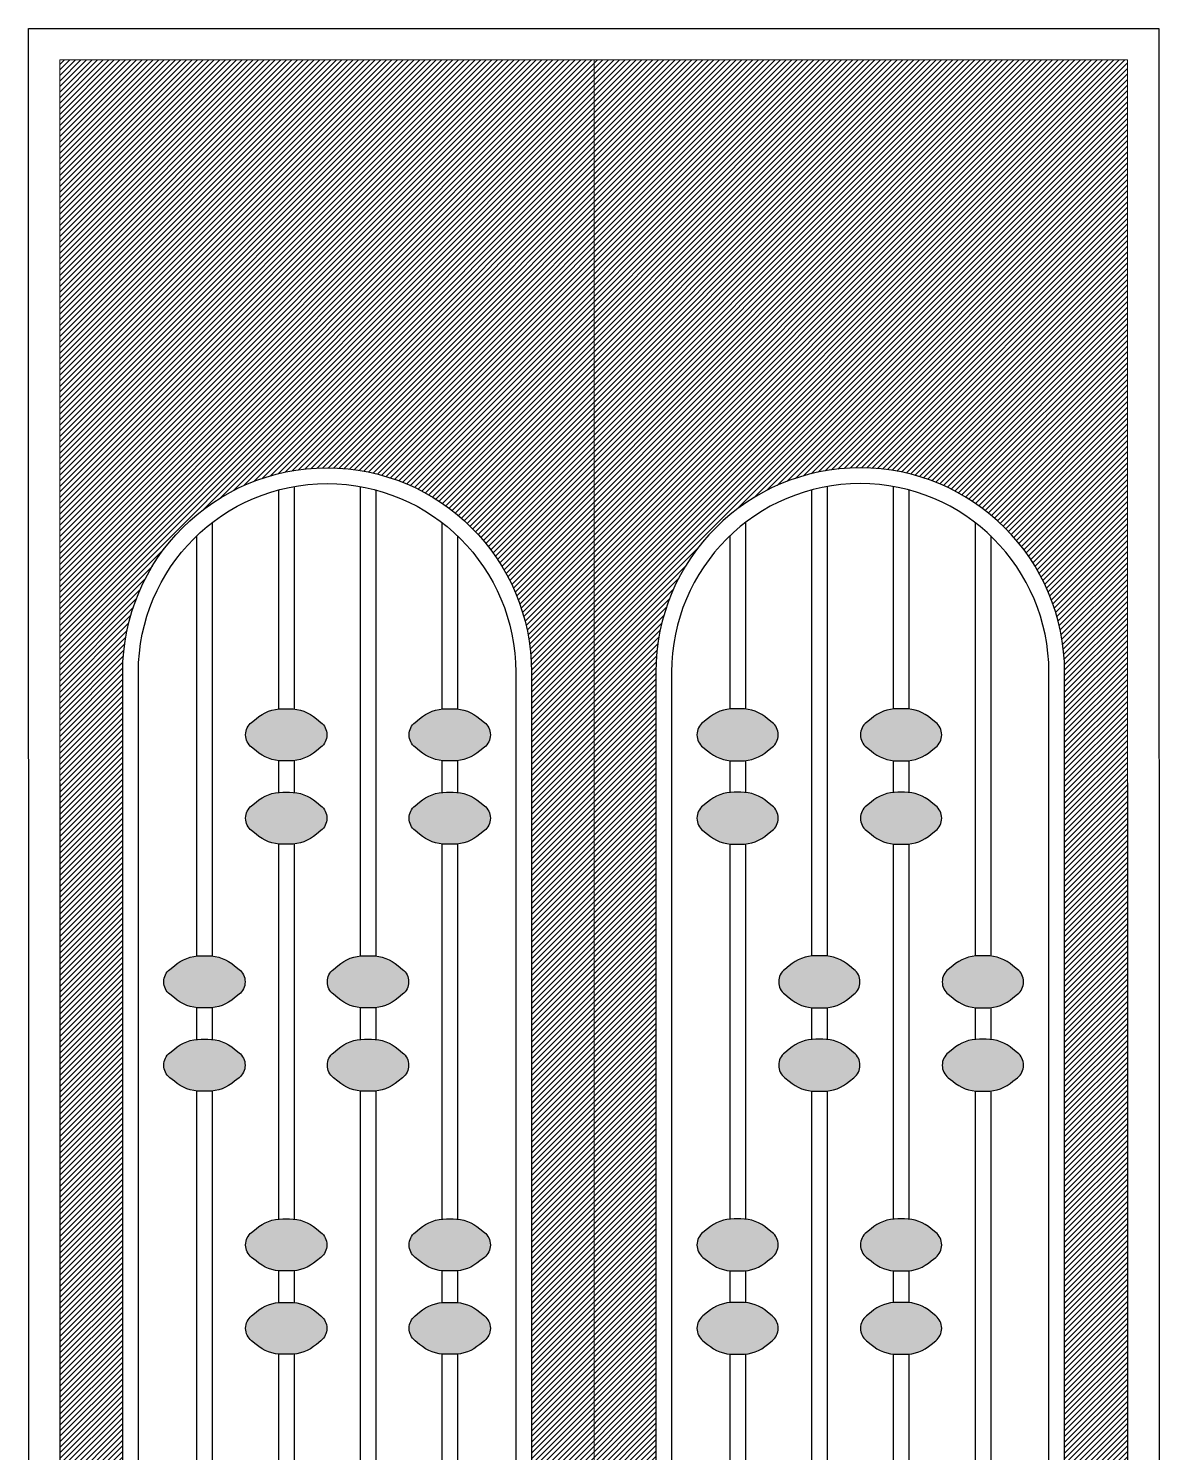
# Model space of a CAD drawing. Header units: millimetres. Extents: x 35877 to 3066687, y -650199 to -40525.
# Drawn here: x 147516.42 to 147552.43, y -180499.91 to -180454.59 of the extents above; entities that cross this region are included whole.
import ezdxf

# ---------------------------------------------------------------- set-up
doc = ezdxf.new("R2010")
doc.units = ezdxf.units.MM
doc.header["$MEASUREMENT"] = 0
for name, color, linetype, lineweight in [('A8_FURNITURE', 32, 'Continuous', 30), ('doors', 36, 'Continuous', 15), ('Elevation 4.5', 206, 'Continuous', 5), ('wall', 7, 'Continuous', 30)]:
    doc.layers.add(name, color=color, linetype=linetype, lineweight=lineweight)

msp = doc.modelspace()

# ---------------------------------------------------------------- hatches: boundary and pattern name
at = {"layer": 'A8_FURNITURE', "lineweight": 0, "true_color": 0x636466, "transparency": 33554687}
h = msp.add_hatch(dxfattribs=at)
h.set_pattern_fill('ANSI31', color=251)
h.set_pattern_definition([(45, (-210.8367, -6e-11), (-0.08838834765, 0.08838834765), [])])
h.paths.add_polyline_path([(147534.437, -180455.591), (147517.421, -180455.591), (147517.442, -180547.591), (147534.437, -180547.591)])
h.paths.add_polyline_path([(147532.437, -180475.082), (147532.437, -180527.968, -1), (147519.421, -180527.968), (147519.421, -180475.082, -1)], flags=16)
h.paths.add_polyline_path([(147531.937, -180475.082), (147531.937, -180527.968, -1), (147519.921, -180527.968), (147519.921, -180475.082, -1)], flags=0)
h.paths.add_polyline_path([(147529.694, -180476.244), (147529.942, -180476.244, -0.186647), (147530.792, -180476.56), (147530.937, -180476.674, -0.229438), (147531.127, -180477.067), (147531.127, -180477.074, -0.229438), (147530.937, -180477.467), (147530.792, -180477.581, -0.157564), (147530.084, -180477.891), (147530.084, -180478.904, -0.157564), (147530.792, -180479.214), (147530.937, -180479.328, -0.229438), (147531.127, -180479.721), (147531.127, -180479.729, -0.229438), (147530.937, -180480.121), (147530.792, -180480.235, -0.157564), (147530.084, -180480.545), (147530.084, -180492.486, -0.157564), (147530.792, -180492.796), (147530.937, -180492.91, -0.229438), (147531.127, -180493.303), (147531.127, -180493.31, -0.229438), (147530.937, -180493.703), (147530.792, -180493.817, -0.157564), (147530.084, -180494.127), (147530.084, -180495.14, -0.157564), (147530.792, -180495.45), (147530.937, -180495.564, -0.229438), (147531.127, -180495.957), (147531.127, -180495.965, -0.229438), (147530.937, -180496.357), (147530.792, -180496.471, -0.157564), (147530.084, -180496.781), (147530.084, -180508.722, -0.157564), (147530.792, -180509.032), (147530.937, -180509.146, -0.229438), (147531.127, -180509.539), (147531.127, -180509.546, -0.229438), (147530.937, -180509.939), (147530.792, -180510.053, -0.157564), (147530.084, -180510.363), (147530.084, -180511.376, -0.157564), (147530.792, -180511.686), (147530.937, -180511.8, -0.229438), (147531.127, -180512.193), (147531.127, -180512.201, -0.229438), (147530.937, -180512.593), (147530.792, -180512.707, -0.157564), (147530.084, -180513.017), (147530.084, -180524.958, -0.157564), (147530.792, -180525.268), (147530.937, -180525.382, -0.229438), (147531.127, -180525.775), (147531.127, -180525.782, -0.229438), (147530.937, -180526.175), (147530.792, -180526.289, -0.157564), (147530.084, -180526.599), (147530.084, -180527.612, -0.157564), (147530.792, -180527.922), (147530.937, -180528.036, -0.229438), (147531.127, -180528.429), (147531.127, -180528.437, -0.229438), (147530.937, -180528.829), (147530.792, -180528.943, -0.180119), (147529.974, -180529.26), (147529.726, -180529.26, -0.186647), (147528.876, -180528.943), (147528.731, -180528.829, -0.229438), (147528.541, -180528.437), (147528.541, -180528.429, -0.229438), (147528.731, -180528.036), (147528.876, -180527.922, -0.157564), (147529.584, -180527.612), (147529.584, -180526.599, -0.157564), (147528.876, -180526.289), (147528.731, -180526.175, -0.229438), (147528.541, -180525.782), (147528.541, -180525.775, -0.229438), (147528.731, -180525.382), (147528.876, -180525.268, -0.157564), (147529.584, -180524.958), (147529.584, -180513.017, -0.157564), (147528.876, -180512.707), (147528.731, -180512.593, -0.229438), (147528.541, -180512.201), (147528.541, -180512.193, -0.229438), (147528.731, -180511.8), (147528.876, -180511.686, -0.157564), (147529.584, -180511.376), (147529.584, -180510.363, -0.157564), (147528.876, -180510.053), (147528.731, -180509.939, -0.229438), (147528.541, -180509.546), (147528.541, -180509.539, -0.229438), (147528.731, -180509.146), (147528.876, -180509.032, -0.157564), (147529.584, -180508.722), (147529.584, -180496.781, -0.157564), (147528.876, -180496.471), (147528.731, -180496.357, -0.229438), (147528.541, -180495.965), (147528.541, -180495.957, -0.229438), (147528.731, -180495.564), (147528.876, -180495.45, -0.157564), (147529.584, -180495.14), (147529.584, -180494.127, -0.157564), (147528.876, -180493.817), (147528.731, -180493.703, -0.229438), (147528.541, -180493.31), (147528.541, -180493.303, -0.229438), (147528.731, -180492.91), (147528.876, -180492.796, -0.157564), (147529.584, -180492.486), (147529.584, -180480.545, -0.157564), (147528.876, -180480.235), (147528.731, -180480.121, -0.229438), (147528.541, -180479.729), (147528.541, -180479.721, -0.229438), (147528.731, -180479.328), (147528.876, -180479.214, -0.157564), (147529.584, -180478.904), (147529.584, -180477.891, -0.157564), (147528.876, -180477.581), (147528.731, -180477.467, -0.229438), (147528.541, -180477.074), (147528.541, -180477.067, -0.229438), (147528.731, -180476.674), (147528.876, -180476.56, -0.180119)], flags=0)
h.paths.add_polyline_path([(147528.189, -180484.423), (147528.334, -180484.537, -0.229438), (147528.524, -180484.929), (147528.524, -180484.937, -0.229438), (147528.334, -180485.33), (147528.189, -180485.444, -0.157564), (147527.481, -180485.754), (147527.481, -180486.767, -0.157564), (147528.189, -180487.077), (147528.334, -180487.191, -0.229438), (147528.524, -180487.584), (147528.524, -180487.591, -0.229438), (147528.334, -180487.984), (147528.189, -180488.098, -0.157564), (147527.481, -180488.408), (147527.481, -180500.53, -0.157564), (147528.189, -180500.84), (147528.334, -180500.955, -0.229438), (147528.524, -180501.347), (147528.524, -180501.355, -0.229438), (147528.334, -180501.747), (147528.189, -180501.861, -0.157564), (147527.481, -180502.172), (147527.481, -180503.184, -0.157564), (147528.189, -180503.494), (147528.334, -180503.609, -0.229438), (147528.524, -180504.001), (147528.524, -180504.009, -0.229438), (147528.334, -180504.401), (147528.189, -180504.516, -0.157564), (147527.481, -180504.826), (147527.481, -180516.948, -0.157564), (147528.189, -180517.258), (147528.334, -180517.372, -0.229438), (147528.524, -180517.765), (147528.524, -180517.772, -0.229438), (147528.334, -180518.165), (147528.189, -180518.279, -0.157564), (147527.481, -180518.589), (147527.481, -180519.602, -0.157564), (147528.189, -180519.912), (147528.334, -180520.026, -0.229438), (147528.524, -180520.419), (147528.524, -180520.427, -0.229438), (147528.334, -180520.819), (147528.189, -180520.933, -0.180119), (147527.371, -180521.25), (147527.123, -180521.25, -0.186647), (147526.272, -180520.933), (147526.128, -180520.819, -0.229438), (147525.938, -180520.427), (147525.938, -180520.419, -0.229438), (147526.128, -180520.026), (147526.272, -180519.912, -0.157564), (147526.981, -180519.602), (147526.981, -180518.589, -0.157564), (147526.272, -180518.279), (147526.128, -180518.165, -0.229438), (147525.938, -180517.772), (147525.938, -180517.765, -0.229438), (147526.128, -180517.372), (147526.272, -180517.258, -0.157564), (147526.981, -180516.948), (147526.981, -180504.826, -0.157564), (147526.272, -180504.516), (147526.128, -180504.401, -0.229438), (147525.938, -180504.009), (147525.938, -180504.001, -0.229438), (147526.128, -180503.609), (147526.272, -180503.494, -0.157564), (147526.981, -180503.184), (147526.981, -180502.172, -0.157564), (147526.272, -180501.861), (147526.128, -180501.747, -0.229438), (147525.938, -180501.355), (147525.938, -180501.347, -0.229438), (147526.128, -180500.955), (147526.272, -180500.84, -0.157564), (147526.981, -180500.53), (147526.981, -180488.408, -0.157564), (147526.272, -180488.098), (147526.128, -180487.984, -0.229438), (147525.938, -180487.591), (147525.938, -180487.584, -0.229438), (147526.128, -180487.191), (147526.272, -180487.077, -0.157564), (147526.981, -180486.767), (147526.981, -180485.754, -0.157564), (147526.272, -180485.444), (147526.128, -180485.33, -0.229438), (147525.938, -180484.937), (147525.938, -180484.929, -0.229438), (147526.128, -180484.537), (147526.272, -180484.423, -0.180119), (147527.091, -180484.106), (147527.339, -180484.106, -0.186647)], flags=0)
h.paths.add_polyline_path([(147525.586, -180476.56), (147525.73, -180476.674, -0.229438), (147525.92, -180477.067), (147525.92, -180477.074, -0.229438), (147525.73, -180477.467), (147525.586, -180477.581, -0.157564), (147524.877, -180477.891), (147524.877, -180478.904, -0.157564), (147525.586, -180479.214), (147525.73, -180479.328, -0.229438), (147525.92, -180479.721), (147525.92, -180479.729, -0.229438), (147525.73, -180480.121), (147525.586, -180480.235, -0.157564), (147524.877, -180480.545), (147524.877, -180492.486, -0.157564), (147525.586, -180492.796), (147525.73, -180492.91, -0.229438), (147525.92, -180493.303), (147525.92, -180493.31, -0.229438), (147525.73, -180493.703), (147525.586, -180493.817, -0.157564), (147524.877, -180494.127), (147524.877, -180495.14, -0.157564), (147525.586, -180495.45), (147525.73, -180495.564, -0.229438), (147525.92, -180495.957), (147525.92, -180495.965, -0.229438), (147525.73, -180496.357), (147525.586, -180496.471, -0.157564), (147524.877, -180496.781), (147524.877, -180508.722, -0.157564), (147525.586, -180509.032), (147525.73, -180509.146, -0.229438), (147525.92, -180509.539), (147525.92, -180509.546, -0.229438), (147525.73, -180509.939), (147525.586, -180510.053, -0.157564), (147524.877, -180510.363), (147524.877, -180511.376, -0.157564), (147525.586, -180511.686), (147525.73, -180511.8, -0.229438), (147525.92, -180512.193), (147525.92, -180512.201, -0.229438), (147525.73, -180512.593), (147525.586, -180512.707, -0.157564), (147524.877, -180513.017), (147524.877, -180524.958, -0.157564), (147525.586, -180525.268), (147525.73, -180525.382, -0.229438), (147525.92, -180525.775), (147525.92, -180525.782, -0.229438), (147525.73, -180526.175), (147525.586, -180526.289, -0.157564), (147524.877, -180526.599), (147524.877, -180527.612, -0.157564), (147525.586, -180527.922), (147525.73, -180528.036, -0.229438), (147525.92, -180528.429), (147525.92, -180528.437, -0.229438), (147525.73, -180528.829), (147525.586, -180528.943, -0.180119), (147524.767, -180529.26), (147524.519, -180529.26, -0.186647), (147523.669, -180528.943), (147523.524, -180528.829, -0.229438), (147523.334, -180528.437), (147523.334, -180528.429, -0.229438), (147523.524, -180528.036), (147523.669, -180527.922, -0.157564), (147524.377, -180527.612), (147524.377, -180526.599, -0.157564), (147523.669, -180526.289), (147523.524, -180526.175, -0.229438), (147523.334, -180525.782), (147523.334, -180525.775, -0.229438), (147523.524, -180525.382), (147523.669, -180525.268, -0.157564), (147524.377, -180524.958), (147524.377, -180513.017, -0.157564), (147523.669, -180512.707), (147523.524, -180512.593, -0.229438), (147523.334, -180512.201), (147523.334, -180512.193, -0.229438), (147523.524, -180511.8), (147523.669, -180511.686, -0.157564), (147524.377, -180511.376), (147524.377, -180510.363, -0.157564), (147523.669, -180510.053), (147523.524, -180509.939, -0.229438), (147523.334, -180509.546), (147523.334, -180509.539, -0.229438), (147523.524, -180509.146), (147523.669, -180509.032, -0.157564), (147524.377, -180508.722), (147524.377, -180496.781, -0.157564), (147523.669, -180496.471), (147523.524, -180496.357, -0.229438), (147523.334, -180495.965), (147523.334, -180495.957, -0.229438), (147523.524, -180495.564), (147523.669, -180495.45, -0.157564), (147524.377, -180495.14), (147524.377, -180494.127, -0.157564), (147523.669, -180493.817), (147523.524, -180493.703, -0.229438), (147523.334, -180493.31), (147523.334, -180493.303, -0.229438), (147523.524, -180492.91), (147523.669, -180492.796, -0.157564), (147524.377, -180492.486), (147524.377, -180480.545, -0.157564), (147523.669, -180480.235), (147523.524, -180480.121, -0.229438), (147523.334, -180479.729), (147523.334, -180479.721, -0.229438), (147523.524, -180479.328), (147523.669, -180479.214, -0.157564), (147524.377, -180478.904), (147524.377, -180477.891, -0.157564), (147523.669, -180477.581), (147523.524, -180477.467, -0.229438), (147523.334, -180477.074), (147523.334, -180477.067, -0.229438), (147523.524, -180476.674), (147523.669, -180476.56, -0.180119), (147524.487, -180476.244), (147524.736, -180476.244, -0.186647)], flags=0)
h.paths.add_polyline_path([(147522.982, -180484.423), (147523.127, -180484.537, -0.229438), (147523.317, -180484.929), (147523.317, -180484.937, -0.229438), (147523.127, -180485.33), (147522.982, -180485.444, -0.157564), (147522.274, -180485.754), (147522.274, -180486.767, -0.157564), (147522.982, -180487.077), (147523.127, -180487.191, -0.229438), (147523.317, -180487.584), (147523.317, -180487.591, -0.229438), (147523.127, -180487.984), (147522.982, -180488.098, -0.157564), (147522.274, -180488.408), (147522.274, -180500.53, -0.157564), (147522.982, -180500.84), (147523.127, -180500.955, -0.229438), (147523.317, -180501.347), (147523.317, -180501.355, -0.229438), (147523.127, -180501.747), (147522.982, -180501.861, -0.157564), (147522.274, -180502.172), (147522.274, -180503.184, -0.157564), (147522.982, -180503.494), (147523.127, -180503.609, -0.229438), (147523.317, -180504.001), (147523.317, -180504.009, -0.229438), (147523.127, -180504.401), (147522.982, -180504.516, -0.157564), (147522.274, -180504.826), (147522.274, -180516.948, -0.157564), (147522.982, -180517.258), (147523.127, -180517.372, -0.229438), (147523.317, -180517.765), (147523.317, -180517.772, -0.229438), (147523.127, -180518.165), (147522.982, -180518.279, -0.157564), (147522.274, -180518.589), (147522.274, -180519.602, -0.157564), (147522.982, -180519.912), (147523.127, -180520.026, -0.229438), (147523.317, -180520.419), (147523.317, -180520.427, -0.229438), (147523.127, -180520.819), (147522.982, -180520.933, -0.180119), (147522.164, -180521.25), (147521.916, -180521.25, -0.186647), (147521.066, -180520.933), (147520.921, -180520.819, -0.229438), (147520.731, -180520.427), (147520.731, -180520.419, -0.229438), (147520.921, -180520.026), (147521.066, -180519.912, -0.157564), (147521.774, -180519.602), (147521.774, -180518.589, -0.157564), (147521.066, -180518.279), (147520.921, -180518.165, -0.229438), (147520.731, -180517.772), (147520.731, -180517.765, -0.229438), (147520.921, -180517.372), (147521.066, -180517.258, -0.157564), (147521.774, -180516.948), (147521.774, -180504.826, -0.157564), (147521.066, -180504.516), (147520.921, -180504.401, -0.229438), (147520.731, -180504.009), (147520.731, -180504.001, -0.229438), (147520.921, -180503.609), (147521.066, -180503.494, -0.157564), (147521.774, -180503.184), (147521.774, -180502.172, -0.157564), (147521.066, -180501.861), (147520.921, -180501.747, -0.229438), (147520.731, -180501.355), (147520.731, -180501.347, -0.229438), (147520.921, -180500.955), (147521.066, -180500.84, -0.157564), (147521.774, -180500.53), (147521.774, -180488.408, -0.157564), (147521.066, -180488.098), (147520.921, -180487.984, -0.229438), (147520.731, -180487.591), (147520.731, -180487.584, -0.229438), (147520.921, -180487.191), (147521.066, -180487.077, -0.157564), (147521.774, -180486.767), (147521.774, -180485.754, -0.157564), (147521.066, -180485.444), (147520.921, -180485.33, -0.229438), (147520.731, -180484.937), (147520.731, -180484.929, -0.229438), (147520.921, -180484.537), (147521.066, -180484.423, -0.180119), (147521.884, -180484.106), (147522.132, -180484.106, -0.186647)], flags=0)
h.paths.add_polyline_path([(147551.411, -180455.591), (147534.437, -180455.591), (147534.437, -180547.591), (147551.411, -180547.591)])
h.paths.add_polyline_path([(147549.411, -180475.082), (147549.411, -180527.968, -1), (147536.395, -180527.968), (147536.395, -180475.082, -1)], flags=16)
h.paths.add_polyline_path([(147548.911, -180475.082), (147548.911, -180527.968, -1), (147536.895, -180527.968), (147536.895, -180475.082, -1)], flags=0)
h.paths.add_polyline_path([(147541.462, -180484.106), (147541.71, -180484.106, -0.186647), (147542.56, -180484.423), (147542.704, -180484.537, -0.229438), (147542.894, -180484.929), (147542.894, -180484.937, -0.229438), (147542.704, -180485.33), (147542.56, -180485.444, -0.157564), (147541.852, -180485.754), (147541.852, -180486.767, -0.157564), (147542.56, -180487.077), (147542.704, -180487.191, -0.229438), (147542.894, -180487.584), (147542.894, -180487.591, -0.229438), (147542.704, -180487.984), (147542.56, -180488.098, -0.157564), (147541.852, -180488.408), (147541.852, -180500.53, -0.157564), (147542.56, -180500.84), (147542.704, -180500.955, -0.229438), (147542.894, -180501.347), (147542.894, -180501.355, -0.229438), (147542.704, -180501.747), (147542.56, -180501.861, -0.157564), (147541.852, -180502.172), (147541.852, -180503.184, -0.157564), (147542.56, -180503.494), (147542.704, -180503.609, -0.229438), (147542.894, -180504.001), (147542.894, -180504.009, -0.229438), (147542.704, -180504.401), (147542.56, -180504.516, -0.157564), (147541.852, -180504.826), (147541.852, -180516.948, -0.157564), (147542.56, -180517.258), (147542.704, -180517.372, -0.229438), (147542.894, -180517.765), (147542.894, -180517.772, -0.229438), (147542.704, -180518.165), (147542.56, -180518.279, -0.157564), (147541.852, -180518.589), (147541.852, -180519.602, -0.157564), (147542.56, -180519.912), (147542.704, -180520.026, -0.229438), (147542.894, -180520.419), (147542.894, -180520.427, -0.229438), (147542.704, -180520.819), (147542.56, -180520.933, -0.180119), (147541.741, -180521.25), (147541.493, -180521.25, -0.186647), (147540.643, -180520.933), (147540.499, -180520.819, -0.229438), (147540.309, -180520.427), (147540.309, -180520.419, -0.229438), (147540.499, -180520.026), (147540.643, -180519.912, -0.157564), (147541.352, -180519.602), (147541.352, -180518.589, -0.157564), (147540.643, -180518.279), (147540.499, -180518.165, -0.229438), (147540.309, -180517.772), (147540.309, -180517.765, -0.229438), (147540.499, -180517.372), (147540.643, -180517.258, -0.157564), (147541.352, -180516.948), (147541.352, -180504.826, -0.157564), (147540.643, -180504.516), (147540.499, -180504.401, -0.229438), (147540.309, -180504.009), (147540.309, -180504.001, -0.229438), (147540.499, -180503.609), (147540.643, -180503.494, -0.157564), (147541.352, -180503.184), (147541.352, -180502.172, -0.157564), (147540.643, -180501.861), (147540.499, -180501.747, -0.229438), (147540.309, -180501.355), (147540.309, -180501.347, -0.229438), (147540.499, -180500.955), (147540.643, -180500.84, -0.157564), (147541.352, -180500.53), (147541.352, -180488.408, -0.157564), (147540.643, -180488.098), (147540.499, -180487.984, -0.229438), (147540.309, -180487.591), (147540.309, -180487.584, -0.229438), (147540.499, -180487.191), (147540.643, -180487.077, -0.157564), (147541.352, -180486.767), (147541.352, -180485.754, -0.157564), (147540.643, -180485.444), (147540.499, -180485.33, -0.229438), (147540.309, -180484.937), (147540.309, -180484.929, -0.229438), (147540.499, -180484.537), (147540.643, -180484.423, -0.180119)], flags=0)
h.paths.add_polyline_path([(147539.956, -180476.56), (147540.101, -180476.674, -0.229438), (147540.291, -180477.067), (147540.291, -180477.074, -0.229438), (147540.101, -180477.467), (147539.956, -180477.581, -0.157564), (147539.248, -180477.891), (147539.248, -180478.904, -0.157564), (147539.956, -180479.214), (147540.101, -180479.328, -0.229438), (147540.291, -180479.721), (147540.291, -180479.729, -0.229438), (147540.101, -180480.121), (147539.956, -180480.235, -0.157564), (147539.248, -180480.545), (147539.248, -180492.486, -0.157564), (147539.956, -180492.796), (147540.101, -180492.91, -0.229438), (147540.291, -180493.303), (147540.291, -180493.31, -0.229438), (147540.101, -180493.703), (147539.956, -180493.817, -0.157564), (147539.248, -180494.127), (147539.248, -180495.14, -0.157564), (147539.956, -180495.45), (147540.101, -180495.564, -0.229438), (147540.291, -180495.957), (147540.291, -180495.965, -0.229438), (147540.101, -180496.357), (147539.956, -180496.471, -0.157564), (147539.248, -180496.781), (147539.248, -180508.722, -0.157564), (147539.956, -180509.032), (147540.101, -180509.146, -0.229438), (147540.291, -180509.539), (147540.291, -180509.546, -0.229438), (147540.101, -180509.939), (147539.956, -180510.053, -0.157564), (147539.248, -180510.363), (147539.248, -180511.376, -0.157564), (147539.956, -180511.686), (147540.101, -180511.8, -0.229438), (147540.291, -180512.193), (147540.291, -180512.201, -0.229438), (147540.101, -180512.593), (147539.956, -180512.707, -0.157564), (147539.248, -180513.017), (147539.248, -180524.958, -0.157564), (147539.956, -180525.268), (147540.101, -180525.382, -0.229438), (147540.291, -180525.775), (147540.291, -180525.782, -0.229438), (147540.101, -180526.175), (147539.956, -180526.289, -0.157564), (147539.248, -180526.599), (147539.248, -180527.612, -0.157564), (147539.956, -180527.922), (147540.101, -180528.036, -0.229438), (147540.291, -180528.429), (147540.291, -180528.437, -0.229438), (147540.101, -180528.829), (147539.956, -180528.943, -0.180119), (147539.138, -180529.26), (147538.89, -180529.26, -0.186647), (147538.04, -180528.943), (147537.895, -180528.829, -0.229438), (147537.705, -180528.437), (147537.705, -180528.429, -0.229438), (147537.895, -180528.036), (147538.04, -180527.922, -0.157564), (147538.748, -180527.612), (147538.748, -180526.599, -0.157564), (147538.04, -180526.289), (147537.895, -180526.175, -0.229438), (147537.705, -180525.782), (147537.705, -180525.775, -0.229438), (147537.895, -180525.382), (147538.04, -180525.268, -0.157564), (147538.748, -180524.958), (147538.748, -180513.017, -0.157564), (147538.04, -180512.707), (147537.895, -180512.593, -0.229438), (147537.705, -180512.201), (147537.705, -180512.193, -0.229438), (147537.895, -180511.8), (147538.04, -180511.686, -0.157564), (147538.748, -180511.376), (147538.748, -180510.363, -0.157564), (147538.04, -180510.053), (147537.895, -180509.939, -0.229438), (147537.705, -180509.546), (147537.705, -180509.539, -0.229438), (147537.895, -180509.146), (147538.04, -180509.032, -0.157564), (147538.748, -180508.722), (147538.748, -180496.781, -0.157564), (147538.04, -180496.471), (147537.895, -180496.357, -0.229438), (147537.705, -180495.965), (147537.705, -180495.957, -0.229438), (147537.895, -180495.564), (147538.04, -180495.45, -0.157564), (147538.748, -180495.14), (147538.748, -180494.127, -0.157564), (147538.04, -180493.817), (147537.895, -180493.703, -0.229438), (147537.705, -180493.31), (147537.705, -180493.303, -0.229438), (147537.895, -180492.91), (147538.04, -180492.796, -0.157564), (147538.748, -180492.486), (147538.748, -180480.545, -0.157564), (147538.04, -180480.235), (147537.895, -180480.121, -0.229438), (147537.705, -180479.729), (147537.705, -180479.721, -0.229438), (147537.895, -180479.328), (147538.04, -180479.214, -0.157564), (147538.748, -180478.904), (147538.748, -180477.891, -0.157564), (147538.04, -180477.581), (147537.895, -180477.467, -0.229438), (147537.705, -180477.074), (147537.705, -180477.067, -0.229438), (147537.895, -180476.674), (147538.04, -180476.56, -0.180119), (147538.858, -180476.244), (147539.106, -180476.244, -0.186647)], flags=0)
h.paths.add_polyline_path([(147544.065, -180476.244), (147544.313, -180476.244, -0.186647), (147545.163, -180476.56), (147545.308, -180476.674, -0.229438), (147545.498, -180477.067), (147545.498, -180477.074, -0.229438), (147545.308, -180477.467), (147545.163, -180477.581, -0.157564), (147544.455, -180477.891), (147544.455, -180478.904, -0.157564), (147545.163, -180479.214), (147545.308, -180479.328, -0.229438), (147545.498, -180479.721), (147545.498, -180479.729, -0.229438), (147545.308, -180480.121), (147545.163, -180480.235, -0.157564), (147544.455, -180480.545), (147544.455, -180492.486, -0.157564), (147545.163, -180492.796), (147545.308, -180492.91, -0.229438), (147545.498, -180493.303), (147545.498, -180493.31, -0.229438), (147545.308, -180493.703), (147545.163, -180493.817, -0.157564), (147544.455, -180494.127), (147544.455, -180495.14, -0.157564), (147545.163, -180495.45), (147545.308, -180495.564, -0.229438), (147545.498, -180495.957), (147545.498, -180495.965, -0.229438), (147545.308, -180496.357), (147545.163, -180496.471, -0.157564), (147544.455, -180496.781), (147544.455, -180508.722, -0.157564), (147545.163, -180509.032), (147545.308, -180509.146, -0.229438), (147545.498, -180509.539), (147545.498, -180509.546, -0.229438), (147545.308, -180509.939), (147545.163, -180510.053, -0.157564), (147544.455, -180510.363), (147544.455, -180511.376, -0.157564), (147545.163, -180511.686), (147545.308, -180511.8, -0.229438), (147545.498, -180512.193), (147545.498, -180512.201, -0.229438), (147545.308, -180512.593), (147545.163, -180512.707, -0.157564), (147544.455, -180513.017), (147544.455, -180524.958, -0.157564), (147545.163, -180525.268), (147545.308, -180525.382, -0.229438), (147545.498, -180525.775), (147545.498, -180525.782, -0.229438), (147545.308, -180526.175), (147545.163, -180526.289, -0.157564), (147544.455, -180526.599), (147544.455, -180527.612, -0.157564), (147545.163, -180527.922), (147545.308, -180528.036, -0.229438), (147545.498, -180528.429), (147545.498, -180528.437, -0.229438), (147545.308, -180528.829), (147545.163, -180528.943, -0.180119), (147544.345, -180529.26), (147544.097, -180529.26, -0.186647), (147543.247, -180528.943), (147543.102, -180528.829, -0.229438), (147542.912, -180528.437), (147542.912, -180528.429, -0.229438), (147543.102, -180528.036), (147543.247, -180527.922, -0.157564), (147543.955, -180527.612), (147543.955, -180526.599, -0.157564), (147543.247, -180526.289), (147543.102, -180526.175, -0.229438), (147542.912, -180525.782), (147542.912, -180525.775, -0.229438), (147543.102, -180525.382), (147543.247, -180525.268, -0.157564), (147543.955, -180524.958), (147543.955, -180513.017, -0.157564), (147543.247, -180512.707), (147543.102, -180512.593, -0.229438), (147542.912, -180512.201), (147542.912, -180512.193, -0.229438), (147543.102, -180511.8), (147543.247, -180511.686, -0.157564), (147543.955, -180511.376), (147543.955, -180510.363, -0.157564), (147543.247, -180510.053), (147543.102, -180509.939, -0.229438), (147542.912, -180509.546), (147542.912, -180509.539, -0.229438), (147543.102, -180509.146), (147543.247, -180509.032, -0.157564), (147543.955, -180508.722), (147543.955, -180496.781, -0.157564), (147543.247, -180496.471), (147543.102, -180496.357, -0.229438), (147542.912, -180495.965), (147542.912, -180495.957, -0.229438), (147543.102, -180495.564), (147543.247, -180495.45, -0.157564), (147543.955, -180495.14), (147543.955, -180494.127, -0.157564), (147543.247, -180493.817), (147543.102, -180493.703, -0.229438), (147542.912, -180493.31), (147542.912, -180493.303, -0.229438), (147543.102, -180492.91), (147543.247, -180492.796, -0.157564), (147543.955, -180492.486), (147543.955, -180480.545, -0.157564), (147543.247, -180480.235), (147543.102, -180480.121, -0.229438), (147542.912, -180479.729), (147542.912, -180479.721, -0.229438), (147543.102, -180479.328), (147543.247, -180479.214, -0.157564), (147543.955, -180478.904), (147543.955, -180477.891, -0.157564), (147543.247, -180477.581), (147543.102, -180477.467, -0.229438), (147542.912, -180477.074), (147542.912, -180477.067, -0.229438), (147543.102, -180476.674), (147543.247, -180476.56, -0.180119)], flags=0)
h.paths.add_polyline_path([(147546.668, -180484.106), (147546.916, -180484.106, -0.186647), (147547.766, -180484.423), (147547.911, -180484.537, -0.229438), (147548.101, -180484.929), (147548.101, -180484.937, -0.229438), (147547.911, -180485.33), (147547.766, -180485.444, -0.157564), (147547.058, -180485.754), (147547.058, -180486.767, -0.157564), (147547.766, -180487.077), (147547.911, -180487.191, -0.229438), (147548.101, -180487.584), (147548.101, -180487.591, -0.229438), (147547.911, -180487.984), (147547.766, -180488.098, -0.157564), (147547.058, -180488.408), (147547.058, -180500.53, -0.157564), (147547.766, -180500.84), (147547.911, -180500.955, -0.229438), (147548.101, -180501.347), (147548.101, -180501.355, -0.229438), (147547.911, -180501.747), (147547.766, -180501.861, -0.157564), (147547.058, -180502.172), (147547.058, -180503.184, -0.157564), (147547.766, -180503.494), (147547.911, -180503.609, -0.229438), (147548.101, -180504.001), (147548.101, -180504.009, -0.229438), (147547.911, -180504.401), (147547.766, -180504.516, -0.157564), (147547.058, -180504.826), (147547.058, -180516.948, -0.157564), (147547.766, -180517.258), (147547.911, -180517.372, -0.229438), (147548.101, -180517.765), (147548.101, -180517.772, -0.229438), (147547.911, -180518.165), (147547.766, -180518.279, -0.157564), (147547.058, -180518.589), (147547.058, -180519.602, -0.157564), (147547.766, -180519.912), (147547.911, -180520.026, -0.229438), (147548.101, -180520.419), (147548.101, -180520.427, -0.229438), (147547.911, -180520.819), (147547.766, -180520.933, -0.180119), (147546.948, -180521.25), (147546.7, -180521.25, -0.186647), (147545.85, -180520.933), (147545.705, -180520.819, -0.229438), (147545.515, -180520.427), (147545.515, -180520.419, -0.229438), (147545.705, -180520.026), (147545.85, -180519.912, -0.157564), (147546.558, -180519.602), (147546.558, -180518.589, -0.157564), (147545.85, -180518.279), (147545.705, -180518.165, -0.229438), (147545.515, -180517.772), (147545.515, -180517.765, -0.229438), (147545.705, -180517.372), (147545.85, -180517.258, -0.157564), (147546.558, -180516.948), (147546.558, -180504.826, -0.157564), (147545.85, -180504.516), (147545.705, -180504.401, -0.229438), (147545.515, -180504.009), (147545.515, -180504.001, -0.229438), (147545.705, -180503.609), (147545.85, -180503.494, -0.157564), (147546.558, -180503.184), (147546.558, -180502.172, -0.157564), (147545.85, -180501.861), (147545.705, -180501.747, -0.229438), (147545.515, -180501.355), (147545.515, -180501.347, -0.229438), (147545.705, -180500.955), (147545.85, -180500.84, -0.157564), (147546.558, -180500.53), (147546.558, -180488.408, -0.157564), (147545.85, -180488.098), (147545.705, -180487.984, -0.229438), (147545.515, -180487.591), (147545.515, -180487.584, -0.229438), (147545.705, -180487.191), (147545.85, -180487.077, -0.157564), (147546.558, -180486.767), (147546.558, -180485.754, -0.157564), (147545.85, -180485.444), (147545.705, -180485.33, -0.229438), (147545.515, -180484.937), (147545.515, -180484.929, -0.229438), (147545.705, -180484.537), (147545.85, -180484.423, -0.180119)], flags=0)
at = {"layer": 'Elevation 4.5', "lineweight": 0, "true_color": 0x000000, "transparency": 33554628}
h = msp.add_hatch(color=18, dxfattribs=at)
h.dxf.hatch_style = 1
h.paths.add_polyline_path([(147525.92, -180477.074, 0.233569), (147525.73, -180476.674), (147525.586, -180476.56, 0.186647), (147524.736, -180476.244), (147524.519, -180476.244, 0.186647), (147523.669, -180476.56), (147523.524, -180476.674, 0.229438), (147523.334, -180477.067, 0.233569), (147523.524, -180477.467), (147523.669, -180477.581, 0.186647), (147524.519, -180477.898), (147524.736, -180477.898, 0.186647), (147525.586, -180477.581), (147525.73, -180477.467, 0.229438)])
h = msp.add_hatch(color=18, dxfattribs=at)
h.dxf.hatch_style = 1
h.paths.add_polyline_path([(147531.127, -180477.074, 0.233569), (147530.937, -180476.674), (147530.792, -180476.56, 0.186647), (147529.942, -180476.244), (147529.726, -180476.244, 0.186647), (147528.876, -180476.56), (147528.731, -180476.674, 0.229438), (147528.541, -180477.067, 0.233569), (147528.731, -180477.467), (147528.876, -180477.581, 0.186647), (147529.726, -180477.898), (147529.942, -180477.898, 0.186647), (147530.792, -180477.581), (147530.937, -180477.467, 0.229438)])
h = msp.add_hatch(color=18, dxfattribs=at)
h.dxf.hatch_style = 1
h.paths.add_polyline_path([(147537.705, -180477.074, -0.233569), (147537.895, -180476.674), (147538.04, -180476.56, -0.186647), (147538.89, -180476.244), (147539.106, -180476.244, -0.186647), (147539.956, -180476.56), (147540.101, -180476.674, -0.229438), (147540.291, -180477.067, -0.233569), (147540.101, -180477.467), (147539.956, -180477.581, -0.186647), (147539.106, -180477.898), (147538.89, -180477.898, -0.186647), (147538.04, -180477.581), (147537.895, -180477.467, -0.229438)])
h = msp.add_hatch(color=18, dxfattribs=at)
h.dxf.hatch_style = 1
h.paths.add_polyline_path([(147542.912, -180477.074, -0.233569), (147543.102, -180476.674), (147543.247, -180476.56, -0.186647), (147544.097, -180476.244), (147544.313, -180476.244, -0.186647), (147545.163, -180476.56), (147545.308, -180476.674, -0.229438), (147545.498, -180477.067, -0.233569), (147545.308, -180477.467), (147545.163, -180477.581, -0.186647), (147544.313, -180477.898), (147544.097, -180477.898, -0.186647), (147543.247, -180477.581), (147543.102, -180477.467, -0.229438)])
h = msp.add_hatch(color=18, dxfattribs=at)
h.dxf.hatch_style = 1
h.paths.add_polyline_path([(147525.92, -180479.729, 0.233569), (147525.73, -180479.328), (147525.586, -180479.214, 0.186647), (147524.736, -180478.898), (147524.519, -180478.898, 0.186647), (147523.669, -180479.214), (147523.524, -180479.328, 0.229438), (147523.334, -180479.721, 0.233569), (147523.524, -180480.121), (147523.669, -180480.235, 0.186647), (147524.519, -180480.552), (147524.736, -180480.552, 0.186647), (147525.586, -180480.235), (147525.73, -180480.121, 0.229438)])
h = msp.add_hatch(color=18, dxfattribs=at)
h.dxf.hatch_style = 1
h.paths.add_polyline_path([(147531.127, -180479.729, 0.233569), (147530.937, -180479.328), (147530.792, -180479.214, 0.186647), (147529.942, -180478.898), (147529.726, -180478.898, 0.186647), (147528.876, -180479.214), (147528.731, -180479.328, 0.229438), (147528.541, -180479.721, 0.233569), (147528.731, -180480.121), (147528.876, -180480.235, 0.186647), (147529.726, -180480.552), (147529.942, -180480.552, 0.186647), (147530.792, -180480.235), (147530.937, -180480.121, 0.229438)])
h = msp.add_hatch(color=18, dxfattribs=at)
h.dxf.hatch_style = 1
h.paths.add_polyline_path([(147537.705, -180479.729, -0.233569), (147537.895, -180479.328), (147538.04, -180479.214, -0.186647), (147538.89, -180478.898), (147539.106, -180478.898, -0.186647), (147539.956, -180479.214), (147540.101, -180479.328, -0.229438), (147540.291, -180479.721, -0.233569), (147540.101, -180480.121), (147539.956, -180480.235, -0.186647), (147539.106, -180480.552), (147538.89, -180480.552, -0.186647), (147538.04, -180480.235), (147537.895, -180480.121, -0.229438)])
h = msp.add_hatch(color=18, dxfattribs=at)
h.dxf.hatch_style = 1
h.paths.add_polyline_path([(147542.912, -180479.729, -0.233569), (147543.102, -180479.328), (147543.247, -180479.214, -0.186647), (147544.097, -180478.898), (147544.313, -180478.898, -0.186647), (147545.163, -180479.214), (147545.308, -180479.328, -0.229438), (147545.498, -180479.721, -0.233569), (147545.308, -180480.121), (147545.163, -180480.235, -0.186647), (147544.313, -180480.552), (147544.097, -180480.552, -0.186647), (147543.247, -180480.235), (147543.102, -180480.121, -0.229438)])
h = msp.add_hatch(color=18, dxfattribs=at)
h.dxf.hatch_style = 1
h.paths.add_polyline_path([(147523.317, -180484.937, 0.233569), (147523.127, -180484.537), (147522.982, -180484.423, 0.186647), (147522.132, -180484.106), (147521.916, -180484.106, 0.186647), (147521.066, -180484.423), (147520.921, -180484.537, 0.229438), (147520.731, -180484.929, 0.233569), (147520.921, -180485.33), (147521.066, -180485.444, 0.186647), (147521.916, -180485.76), (147522.132, -180485.76, 0.186647), (147522.982, -180485.444), (147523.127, -180485.33, 0.229438)])
h = msp.add_hatch(color=18, dxfattribs=at)
h.dxf.hatch_style = 1
h.paths.add_polyline_path([(147528.524, -180484.937, 0.233569), (147528.334, -180484.537), (147528.189, -180484.423, 0.186647), (147527.339, -180484.106), (147527.123, -180484.106, 0.186647), (147526.272, -180484.423), (147526.128, -180484.537, 0.229438), (147525.938, -180484.929, 0.233569), (147526.128, -180485.33), (147526.272, -180485.444, 0.186647), (147527.123, -180485.76), (147527.339, -180485.76, 0.186647), (147528.189, -180485.444), (147528.334, -180485.33, 0.229438)])
h = msp.add_hatch(color=18, dxfattribs=at)
h.dxf.hatch_style = 1
h.paths.add_polyline_path([(147540.309, -180484.937, -0.233569), (147540.499, -180484.537), (147540.643, -180484.423, -0.186647), (147541.493, -180484.106), (147541.71, -180484.106, -0.186647), (147542.56, -180484.423), (147542.704, -180484.537, -0.229438), (147542.894, -180484.929, -0.233569), (147542.704, -180485.33), (147542.56, -180485.444, -0.186647), (147541.71, -180485.76), (147541.493, -180485.76, -0.186647), (147540.643, -180485.444), (147540.499, -180485.33, -0.229438)])
h = msp.add_hatch(color=18, dxfattribs=at)
h.dxf.hatch_style = 1
h.paths.add_polyline_path([(147545.515, -180484.937, -0.233569), (147545.705, -180484.537), (147545.85, -180484.423, -0.186647), (147546.7, -180484.106), (147546.916, -180484.106, -0.186647), (147547.766, -180484.423), (147547.911, -180484.537, -0.229438), (147548.101, -180484.929, -0.233569), (147547.911, -180485.33), (147547.766, -180485.444, -0.186647), (147546.916, -180485.76), (147546.7, -180485.76, -0.186647), (147545.85, -180485.444), (147545.705, -180485.33, -0.229438)])
h = msp.add_hatch(color=18, dxfattribs=at)
h.dxf.hatch_style = 1
h.paths.add_polyline_path([(147523.317, -180487.591, 0.233569), (147523.127, -180487.191), (147522.982, -180487.077, 0.186647), (147522.132, -180486.76), (147521.916, -180486.76, 0.186647), (147521.066, -180487.077), (147520.921, -180487.191, 0.229438), (147520.731, -180487.584, 0.233569), (147520.921, -180487.984), (147521.066, -180488.098, 0.186647), (147521.916, -180488.414), (147522.132, -180488.414, 0.186647), (147522.982, -180488.098), (147523.127, -180487.984, 0.229438)])
h = msp.add_hatch(color=18, dxfattribs=at)
h.dxf.hatch_style = 1
h.paths.add_polyline_path([(147528.524, -180487.591, 0.233569), (147528.334, -180487.191), (147528.189, -180487.077, 0.186647), (147527.339, -180486.76), (147527.123, -180486.76, 0.186647), (147526.272, -180487.077), (147526.128, -180487.191, 0.229438), (147525.938, -180487.584, 0.233569), (147526.128, -180487.984), (147526.272, -180488.098, 0.186647), (147527.123, -180488.414), (147527.339, -180488.414, 0.186647), (147528.189, -180488.098), (147528.334, -180487.984, 0.229438)])
h = msp.add_hatch(color=18, dxfattribs=at)
h.dxf.hatch_style = 1
h.paths.add_polyline_path([(147540.309, -180487.591, -0.233569), (147540.499, -180487.191), (147540.643, -180487.077, -0.186647), (147541.493, -180486.76), (147541.71, -180486.76, -0.186647), (147542.56, -180487.077), (147542.704, -180487.191, -0.229438), (147542.894, -180487.584, -0.233569), (147542.704, -180487.984), (147542.56, -180488.098, -0.186647), (147541.71, -180488.414), (147541.493, -180488.414, -0.186647), (147540.643, -180488.098), (147540.499, -180487.984, -0.229438)])
h = msp.add_hatch(color=18, dxfattribs=at)
h.dxf.hatch_style = 1
h.paths.add_polyline_path([(147545.515, -180487.591, -0.233569), (147545.705, -180487.191), (147545.85, -180487.077, -0.186647), (147546.7, -180486.76), (147546.916, -180486.76, -0.186647), (147547.766, -180487.077), (147547.911, -180487.191, -0.229438), (147548.101, -180487.584, -0.233569), (147547.911, -180487.984), (147547.766, -180488.098, -0.186647), (147546.916, -180488.414), (147546.7, -180488.414, -0.186647), (147545.85, -180488.098), (147545.705, -180487.984, -0.229438)])
h = msp.add_hatch(color=18, dxfattribs=at)
h.dxf.hatch_style = 1
h.paths.add_polyline_path([(147525.92, -180493.31, 0.233569), (147525.73, -180492.91), (147525.586, -180492.796, 0.186647), (147524.736, -180492.48), (147524.519, -180492.48, 0.186647), (147523.669, -180492.796), (147523.524, -180492.91, 0.229438), (147523.334, -180493.303, 0.233569), (147523.524, -180493.703), (147523.669, -180493.817, 0.186647), (147524.519, -180494.134), (147524.736, -180494.134, 0.186647), (147525.586, -180493.817), (147525.73, -180493.703, 0.229438)])
h = msp.add_hatch(color=18, dxfattribs=at)
h.dxf.hatch_style = 1
h.paths.add_polyline_path([(147531.127, -180493.31, 0.233569), (147530.937, -180492.91), (147530.792, -180492.796, 0.186647), (147529.942, -180492.48), (147529.726, -180492.48, 0.186647), (147528.876, -180492.796), (147528.731, -180492.91, 0.229438), (147528.541, -180493.303, 0.233569), (147528.731, -180493.703), (147528.876, -180493.817, 0.186647), (147529.726, -180494.134), (147529.942, -180494.134, 0.186647), (147530.792, -180493.817), (147530.937, -180493.703, 0.229438)])
h = msp.add_hatch(color=18, dxfattribs=at)
h.dxf.hatch_style = 1
h.paths.add_polyline_path([(147537.705, -180493.31, -0.233569), (147537.895, -180492.91), (147538.04, -180492.796, -0.186647), (147538.89, -180492.48), (147539.106, -180492.48, -0.186647), (147539.956, -180492.796), (147540.101, -180492.91, -0.229438), (147540.291, -180493.303, -0.233569), (147540.101, -180493.703), (147539.956, -180493.817, -0.186647), (147539.106, -180494.134), (147538.89, -180494.134, -0.186647), (147538.04, -180493.817), (147537.895, -180493.703, -0.229438)])
h = msp.add_hatch(color=18, dxfattribs=at)
h.dxf.hatch_style = 1
h.paths.add_polyline_path([(147542.912, -180493.31, -0.233569), (147543.102, -180492.91), (147543.247, -180492.796, -0.186647), (147544.097, -180492.48), (147544.313, -180492.48, -0.186647), (147545.163, -180492.796), (147545.308, -180492.91, -0.229438), (147545.498, -180493.303, -0.233569), (147545.308, -180493.703), (147545.163, -180493.817, -0.186647), (147544.313, -180494.134), (147544.097, -180494.134, -0.186647), (147543.247, -180493.817), (147543.102, -180493.703, -0.229438)])
h = msp.add_hatch(color=18, dxfattribs=at)
h.dxf.hatch_style = 1
h.paths.add_polyline_path([(147525.92, -180495.965, 0.233569), (147525.73, -180495.564), (147525.586, -180495.45, 0.186647), (147524.736, -180495.134), (147524.519, -180495.134, 0.186647), (147523.669, -180495.45), (147523.524, -180495.564, 0.229438), (147523.334, -180495.957, 0.233569), (147523.524, -180496.357), (147523.669, -180496.471, 0.186647), (147524.519, -180496.788), (147524.736, -180496.788, 0.186647), (147525.586, -180496.471), (147525.73, -180496.357, 0.229438)])
h = msp.add_hatch(color=18, dxfattribs=at)
h.dxf.hatch_style = 1
h.paths.add_polyline_path([(147531.127, -180495.965, 0.233569), (147530.937, -180495.564), (147530.792, -180495.45, 0.186647), (147529.942, -180495.134), (147529.726, -180495.134, 0.186647), (147528.876, -180495.45), (147528.731, -180495.564, 0.229438), (147528.541, -180495.957, 0.233569), (147528.731, -180496.357), (147528.876, -180496.471, 0.186647), (147529.726, -180496.788), (147529.942, -180496.788, 0.186647), (147530.792, -180496.471), (147530.937, -180496.357, 0.229438)])
h = msp.add_hatch(color=18, dxfattribs=at)
h.dxf.hatch_style = 1
h.paths.add_polyline_path([(147537.705, -180495.965, -0.233569), (147537.895, -180495.564), (147538.04, -180495.45, -0.186647), (147538.89, -180495.134), (147539.106, -180495.134, -0.186647), (147539.956, -180495.45), (147540.101, -180495.564, -0.229438), (147540.291, -180495.957, -0.233569), (147540.101, -180496.357), (147539.956, -180496.471, -0.186647), (147539.106, -180496.788), (147538.89, -180496.788, -0.186647), (147538.04, -180496.471), (147537.895, -180496.357, -0.229438)])
h = msp.add_hatch(color=18, dxfattribs=at)
h.dxf.hatch_style = 1
h.paths.add_polyline_path([(147542.912, -180495.965, -0.233569), (147543.102, -180495.564), (147543.247, -180495.45, -0.186647), (147544.097, -180495.134), (147544.313, -180495.134, -0.186647), (147545.163, -180495.45), (147545.308, -180495.564, -0.229438), (147545.498, -180495.957, -0.233569), (147545.308, -180496.357), (147545.163, -180496.471, -0.186647), (147544.313, -180496.788), (147544.097, -180496.788, -0.186647), (147543.247, -180496.471), (147543.102, -180496.357, -0.229438)])

# ---------------------------------------------------------------- linework, layer by layer
at = {"layer": 'A8_FURNITURE', "color": 18, "lineweight": 0, "true_color": 0x000000, "transparency": 33554687}
for points in [[(147517.421, -180455.591), (147534.437, -180455.591), (147534.437, -180547.591), (147517.421, -180547.591)], [(147534.437, -180547.591), (147551.411, -180547.591), (147551.411, -180455.591), (147534.437, -180455.591)]]:
    msp.add_lwpolyline(points, close=True, dxfattribs=at)
at = {"layer": 'doors', "transparency": 33554687}
msp.add_lwpolyline([(147517.442, -180547.591), (147517.421, -180455.591), (147551.411, -180455.591), (147551.433, -180547.591)], close=True, dxfattribs=at)
at = {"layer": 'Elevation 4.5', "color": 18, "lineweight": 30, "true_color": 0x000000, "transparency": 33554687}
for p, q in [((147524.377, -180469.277), (147524.377, -180476.25)), ((147524.877, -180469.166), (147524.877, -180476.25)), ((147526.981, -180469.166), (147526.981, -180484.113)), ((147527.481, -180469.277), (147527.481, -180484.113)), ((147541.352, -180469.277), (147541.352, -180484.113)), ((147541.852, -180469.166), (147541.852, -180484.113)), ((147543.955, -180469.166), (147543.955, -180476.25)), ((147544.455, -180469.277), (147544.455, -180476.25)), ((147522.274, -180470.313), (147522.274, -180484.113)), ((147529.584, -180470.313), (147529.584, -180476.25)), ((147539.248, -180470.313), (147539.248, -180476.25)), ((147546.558, -180470.313), (147546.558, -180484.113)), ((147521.774, -180470.742), (147521.774, -180484.113)), ((147530.084, -180470.742), (147530.084, -180476.25)), ((147538.748, -180470.742), (147538.748, -180476.25)), ((147547.058, -180470.742), (147547.058, -180484.113)), ((147524.377, -180477.891), (147524.377, -180478.904)), ((147524.877, -180477.891), (147524.877, -180478.904)), ((147529.584, -180477.891), (147529.584, -180478.904)), ((147530.084, -180477.891), (147530.084, -180478.904)), ((147538.748, -180477.891), (147538.748, -180478.904)), ((147539.248, -180477.891), (147539.248, -180478.904)), ((147543.955, -180477.891), (147543.955, -180478.904)), ((147544.455, -180477.891), (147544.455, -180478.904)), ((147524.377, -180480.545), (147524.377, -180492.486)), ((147524.877, -180480.545), (147524.877, -180492.486)), ((147529.584, -180480.545), (147529.584, -180492.486)), ((147530.084, -180480.545), (147530.084, -180492.486)), ((147538.748, -180480.545), (147538.748, -180492.486)), ((147539.248, -180480.545), (147539.248, -180492.486)), ((147543.955, -180480.545), (147543.955, -180492.486)), ((147544.455, -180480.545), (147544.455, -180492.486)), ((147521.774, -180485.754), (147521.774, -180486.767)), ((147522.274, -180485.754), (147522.274, -180486.767)), ((147526.981, -180485.754), (147526.981, -180486.767)), ((147527.481, -180485.754), (147527.481, -180486.767)), ((147541.352, -180485.754), (147541.352, -180486.767)), ((147541.852, -180485.754), (147541.852, -180486.767)), ((147546.558, -180485.754), (147546.558, -180486.767)), ((147547.058, -180485.754), (147547.058, -180486.767)), ((147521.774, -180488.408), (147521.774, -180502.172)), ((147522.274, -180488.408), (147522.274, -180502.172)), ((147526.981, -180488.408), (147526.981, -180500.53)), ((147527.481, -180488.408), (147527.481, -180500.53)), ((147541.352, -180488.408), (147541.352, -180500.53)), ((147541.852, -180488.408), (147541.852, -180500.53)), ((147546.558, -180488.408), (147546.558, -180502.172)), ((147547.058, -180488.408), (147547.058, -180502.172)), ((147524.377, -180494.127), (147524.377, -180495.14)), ((147524.877, -180494.127), (147524.877, -180495.14)), ((147529.584, -180494.127), (147529.584, -180495.14)), ((147530.084, -180494.127), (147530.084, -180495.14)), ((147538.748, -180494.127), (147538.748, -180495.14)), ((147539.248, -180494.127), (147539.248, -180495.14)), ((147543.955, -180494.127), (147543.955, -180495.14)), ((147544.455, -180494.127), (147544.455, -180495.14)), ((147524.377, -180496.787), (147524.377, -180508.727)), ((147524.877, -180496.787), (147524.877, -180508.727)), ((147529.584, -180496.787), (147529.584, -180508.727)), ((147530.084, -180496.787), (147530.084, -180508.727)), ((147538.748, -180496.787), (147538.748, -180508.727)), ((147539.248, -180496.787), (147539.248, -180508.727)), ((147543.955, -180496.787), (147543.955, -180508.727)), ((147544.455, -180496.787), (147544.455, -180508.727))]:
    msp.add_line(p, q, dxfattribs=at)
for points in [[(147519.421, -180475.082, -1), (147532.437, -180475.082), (147532.437, -180527.968, -1), (147519.421, -180527.968)], [(147549.411, -180475.082, 1), (147536.395, -180475.082), (147536.395, -180527.968, 1), (147549.411, -180527.968)], [(147519.921, -180475.082, -1), (147531.937, -180475.082), (147531.937, -180527.968, -1), (147519.921, -180527.968)], [(147548.911, -180475.082, 1), (147536.895, -180475.082), (147536.895, -180527.968, 1), (147548.911, -180527.968)], [(147525.92, -180477.067), (147525.92, -180477.074, -0.229438), (147525.73, -180477.467), (147525.586, -180477.581, -0.186647), (147524.736, -180477.898), (147524.519, -180477.898, -0.186647), (147523.669, -180477.581), (147523.524, -180477.467, -0.229438), (147523.334, -180477.074), (147523.334, -180477.067, -0.229438), (147523.524, -180476.674), (147523.669, -180476.56, -0.186647), (147524.519, -180476.244), (147524.736, -180476.244, -0.186647), (147525.586, -180476.56), (147525.73, -180476.674, -0.229438)], [(147531.127, -180477.067), (147531.127, -180477.074, -0.229438), (147530.937, -180477.467), (147530.792, -180477.581, -0.186647), (147529.942, -180477.898), (147529.726, -180477.898, -0.186647), (147528.876, -180477.581), (147528.731, -180477.467, -0.229438), (147528.541, -180477.074), (147528.541, -180477.067, -0.229438), (147528.731, -180476.674), (147528.876, -180476.56, -0.186647), (147529.726, -180476.244), (147529.942, -180476.244, -0.186647), (147530.792, -180476.56), (147530.937, -180476.674, -0.229438)], [(147537.705, -180477.067), (147537.705, -180477.074, 0.229438), (147537.895, -180477.467), (147538.04, -180477.581, 0.186647), (147538.89, -180477.898), (147539.106, -180477.898, 0.186647), (147539.956, -180477.581), (147540.101, -180477.467, 0.229438), (147540.291, -180477.074), (147540.291, -180477.067, 0.229438), (147540.101, -180476.674), (147539.956, -180476.56, 0.186647), (147539.106, -180476.244), (147538.89, -180476.244, 0.186647), (147538.04, -180476.56), (147537.895, -180476.674, 0.229438)], [(147542.912, -180477.067), (147542.912, -180477.074, 0.229438), (147543.102, -180477.467), (147543.247, -180477.581, 0.186647), (147544.097, -180477.898), (147544.313, -180477.898, 0.186647), (147545.163, -180477.581), (147545.308, -180477.467, 0.229438), (147545.498, -180477.074), (147545.498, -180477.067, 0.229438), (147545.308, -180476.674), (147545.163, -180476.56, 0.186647), (147544.313, -180476.244), (147544.097, -180476.244, 0.186647), (147543.247, -180476.56), (147543.102, -180476.674, 0.229438)], [(147525.92, -180479.721), (147525.92, -180479.729, -0.229438), (147525.73, -180480.121), (147525.586, -180480.235, -0.186647), (147524.736, -180480.552), (147524.519, -180480.552, -0.186647), (147523.669, -180480.235), (147523.524, -180480.121, -0.229438), (147523.334, -180479.729), (147523.334, -180479.721, -0.229438), (147523.524, -180479.328), (147523.669, -180479.214, -0.186647), (147524.519, -180478.898), (147524.736, -180478.898, -0.186647), (147525.586, -180479.214), (147525.73, -180479.328, -0.229438)], [(147531.127, -180479.721), (147531.127, -180479.729, -0.229438), (147530.937, -180480.121), (147530.792, -180480.235, -0.186647), (147529.942, -180480.552), (147529.726, -180480.552, -0.186647), (147528.876, -180480.235), (147528.731, -180480.121, -0.229438), (147528.541, -180479.729), (147528.541, -180479.721, -0.229438), (147528.731, -180479.328), (147528.876, -180479.214, -0.186647), (147529.726, -180478.898), (147529.942, -180478.898, -0.186647), (147530.792, -180479.214), (147530.937, -180479.328, -0.229438)], [(147537.705, -180479.721), (147537.705, -180479.729, 0.229438), (147537.895, -180480.121), (147538.04, -180480.235, 0.186647), (147538.89, -180480.552), (147539.106, -180480.552, 0.186647), (147539.956, -180480.235), (147540.101, -180480.121, 0.229438), (147540.291, -180479.729), (147540.291, -180479.721, 0.229438), (147540.101, -180479.328), (147539.956, -180479.214, 0.186647), (147539.106, -180478.898), (147538.89, -180478.898, 0.186647), (147538.04, -180479.214), (147537.895, -180479.328, 0.229438)], [(147542.912, -180479.721), (147542.912, -180479.729, 0.229438), (147543.102, -180480.121), (147543.247, -180480.235, 0.186647), (147544.097, -180480.552), (147544.313, -180480.552, 0.186647), (147545.163, -180480.235), (147545.308, -180480.121, 0.229438), (147545.498, -180479.729), (147545.498, -180479.721, 0.229438), (147545.308, -180479.328), (147545.163, -180479.214, 0.186647), (147544.313, -180478.898), (147544.097, -180478.898, 0.186647), (147543.247, -180479.214), (147543.102, -180479.328, 0.229438)], [(147523.317, -180484.929), (147523.317, -180484.937, -0.229438), (147523.127, -180485.33), (147522.982, -180485.444, -0.186647), (147522.132, -180485.76), (147521.916, -180485.76, -0.186647), (147521.066, -180485.444), (147520.921, -180485.33, -0.229438), (147520.731, -180484.937), (147520.731, -180484.929, -0.229438), (147520.921, -180484.537), (147521.066, -180484.423, -0.186647), (147521.916, -180484.106), (147522.132, -180484.106, -0.186647), (147522.982, -180484.423), (147523.127, -180484.537, -0.229438)], [(147528.524, -180484.929), (147528.524, -180484.937, -0.229438), (147528.334, -180485.33), (147528.189, -180485.444, -0.186647), (147527.339, -180485.76), (147527.123, -180485.76, -0.186647), (147526.272, -180485.444), (147526.128, -180485.33, -0.229438), (147525.938, -180484.937), (147525.938, -180484.929, -0.229438), (147526.128, -180484.537), (147526.272, -180484.423, -0.186647), (147527.123, -180484.106), (147527.339, -180484.106, -0.186647), (147528.189, -180484.423), (147528.334, -180484.537, -0.229438)], [(147540.309, -180484.929), (147540.309, -180484.937, 0.229438), (147540.499, -180485.33), (147540.643, -180485.444, 0.186647), (147541.493, -180485.76), (147541.71, -180485.76, 0.186647), (147542.56, -180485.444), (147542.704, -180485.33, 0.229438), (147542.894, -180484.937), (147542.894, -180484.929, 0.229438), (147542.704, -180484.537), (147542.56, -180484.423, 0.186647), (147541.71, -180484.106), (147541.493, -180484.106, 0.186647), (147540.643, -180484.423), (147540.499, -180484.537, 0.229438)], [(147545.515, -180484.929), (147545.515, -180484.937, 0.229438), (147545.705, -180485.33), (147545.85, -180485.444, 0.186647), (147546.7, -180485.76), (147546.916, -180485.76, 0.186647), (147547.766, -180485.444), (147547.911, -180485.33, 0.229438), (147548.101, -180484.937), (147548.101, -180484.929, 0.229438), (147547.911, -180484.537), (147547.766, -180484.423, 0.186647), (147546.916, -180484.106), (147546.7, -180484.106, 0.186647), (147545.85, -180484.423), (147545.705, -180484.537, 0.229438)], [(147523.317, -180487.584), (147523.317, -180487.591, -0.229438), (147523.127, -180487.984), (147522.982, -180488.098, -0.186647), (147522.132, -180488.414), (147521.916, -180488.414, -0.186647), (147521.066, -180488.098), (147520.921, -180487.984, -0.229438), (147520.731, -180487.591), (147520.731, -180487.584, -0.229438), (147520.921, -180487.191), (147521.066, -180487.077, -0.186647), (147521.916, -180486.76), (147522.132, -180486.76, -0.186647), (147522.982, -180487.077), (147523.127, -180487.191, -0.229438)], [(147528.524, -180487.584), (147528.524, -180487.591, -0.229438), (147528.334, -180487.984), (147528.189, -180488.098, -0.186647), (147527.339, -180488.414), (147527.123, -180488.414, -0.186647), (147526.272, -180488.098), (147526.128, -180487.984, -0.229438), (147525.938, -180487.591), (147525.938, -180487.584, -0.229438), (147526.128, -180487.191), (147526.272, -180487.077, -0.186647), (147527.123, -180486.76), (147527.339, -180486.76, -0.186647), (147528.189, -180487.077), (147528.334, -180487.191, -0.229438)], [(147540.309, -180487.584), (147540.309, -180487.591, 0.229438), (147540.499, -180487.984), (147540.643, -180488.098, 0.186647), (147541.493, -180488.414), (147541.71, -180488.414, 0.186647), (147542.56, -180488.098), (147542.704, -180487.984, 0.229438), (147542.894, -180487.591), (147542.894, -180487.584, 0.229438), (147542.704, -180487.191), (147542.56, -180487.077, 0.186647), (147541.71, -180486.76), (147541.493, -180486.76, 0.186647), (147540.643, -180487.077), (147540.499, -180487.191, 0.229438)], [(147545.515, -180487.584), (147545.515, -180487.591, 0.229438), (147545.705, -180487.984), (147545.85, -180488.098, 0.186647), (147546.7, -180488.414), (147546.916, -180488.414, 0.186647), (147547.766, -180488.098), (147547.911, -180487.984, 0.229438), (147548.101, -180487.591), (147548.101, -180487.584, 0.229438), (147547.911, -180487.191), (147547.766, -180487.077, 0.186647), (147546.916, -180486.76), (147546.7, -180486.76, 0.186647), (147545.85, -180487.077), (147545.705, -180487.191, 0.229438)], [(147525.92, -180493.303), (147525.92, -180493.31, -0.229438), (147525.73, -180493.703), (147525.586, -180493.817, -0.186647), (147524.736, -180494.134), (147524.519, -180494.134, -0.186647), (147523.669, -180493.817), (147523.524, -180493.703, -0.229438), (147523.334, -180493.31), (147523.334, -180493.303, -0.229438), (147523.524, -180492.91), (147523.669, -180492.796, -0.186647), (147524.519, -180492.48), (147524.736, -180492.48, -0.186647), (147525.586, -180492.796), (147525.73, -180492.91, -0.229438)], [(147531.127, -180493.303), (147531.127, -180493.31, -0.229438), (147530.937, -180493.703), (147530.792, -180493.817, -0.186647), (147529.942, -180494.134), (147529.726, -180494.134, -0.186647), (147528.876, -180493.817), (147528.731, -180493.703, -0.229438), (147528.541, -180493.31), (147528.541, -180493.303, -0.229438), (147528.731, -180492.91), (147528.876, -180492.796, -0.186647), (147529.726, -180492.48), (147529.942, -180492.48, -0.186647), (147530.792, -180492.796), (147530.937, -180492.91, -0.229438)], [(147537.705, -180493.303), (147537.705, -180493.31, 0.229438), (147537.895, -180493.703), (147538.04, -180493.817, 0.186647), (147538.89, -180494.134), (147539.106, -180494.134, 0.186647), (147539.956, -180493.817), (147540.101, -180493.703, 0.229438), (147540.291, -180493.31), (147540.291, -180493.303, 0.229438), (147540.101, -180492.91), (147539.956, -180492.796, 0.186647), (147539.106, -180492.48), (147538.89, -180492.48, 0.186647), (147538.04, -180492.796), (147537.895, -180492.91, 0.229438)], [(147542.912, -180493.303), (147542.912, -180493.31, 0.229438), (147543.102, -180493.703), (147543.247, -180493.817, 0.186647), (147544.097, -180494.134), (147544.313, -180494.134, 0.186647), (147545.163, -180493.817), (147545.308, -180493.703, 0.229438), (147545.498, -180493.31), (147545.498, -180493.303, 0.229438), (147545.308, -180492.91), (147545.163, -180492.796, 0.186647), (147544.313, -180492.48), (147544.097, -180492.48, 0.186647), (147543.247, -180492.796), (147543.102, -180492.91, 0.229438)], [(147525.92, -180495.957), (147525.92, -180495.965, -0.229438), (147525.73, -180496.357), (147525.586, -180496.471, -0.186647), (147524.736, -180496.788), (147524.519, -180496.788, -0.186647), (147523.669, -180496.471), (147523.524, -180496.357, -0.229438), (147523.334, -180495.965), (147523.334, -180495.957, -0.229438), (147523.524, -180495.564), (147523.669, -180495.45, -0.186647), (147524.519, -180495.134), (147524.736, -180495.134, -0.186647), (147525.586, -180495.45), (147525.73, -180495.564, -0.229438)], [(147531.127, -180495.957), (147531.127, -180495.965, -0.229438), (147530.937, -180496.357), (147530.792, -180496.471, -0.186647), (147529.942, -180496.788), (147529.726, -180496.788, -0.186647), (147528.876, -180496.471), (147528.731, -180496.357, -0.229438), (147528.541, -180495.965), (147528.541, -180495.957, -0.229438), (147528.731, -180495.564), (147528.876, -180495.45, -0.186647), (147529.726, -180495.134), (147529.942, -180495.134, -0.186647), (147530.792, -180495.45), (147530.937, -180495.564, -0.229438)], [(147537.705, -180495.957), (147537.705, -180495.965, 0.229438), (147537.895, -180496.357), (147538.04, -180496.471, 0.186647), (147538.89, -180496.788), (147539.106, -180496.788, 0.186647), (147539.956, -180496.471), (147540.101, -180496.357, 0.229438), (147540.291, -180495.965), (147540.291, -180495.957, 0.229438), (147540.101, -180495.564), (147539.956, -180495.45, 0.186647), (147539.106, -180495.134), (147538.89, -180495.134, 0.186647), (147538.04, -180495.45), (147537.895, -180495.564, 0.229438)], [(147542.912, -180495.957), (147542.912, -180495.965, 0.229438), (147543.102, -180496.357), (147543.247, -180496.471, 0.186647), (147544.097, -180496.788), (147544.313, -180496.788, 0.186647), (147545.163, -180496.471), (147545.308, -180496.357, 0.229438), (147545.498, -180495.965), (147545.498, -180495.957, 0.229438), (147545.308, -180495.564), (147545.163, -180495.45, 0.186647), (147544.313, -180495.134), (147544.097, -180495.134, 0.186647), (147543.247, -180495.45), (147543.102, -180495.564, 0.229438)]]:
    msp.add_lwpolyline(points, format="xyb", close=True, dxfattribs=at)
at = {"layer": 'wall', "transparency": 33554687}
msp.add_lwpolyline([(147516.442, -180547.591), (147516.421, -180454.591), (147552.411, -180454.591), (147552.433, -180547.591)], close=True, dxfattribs=at)

doc.saveas('drawing.dxf')
